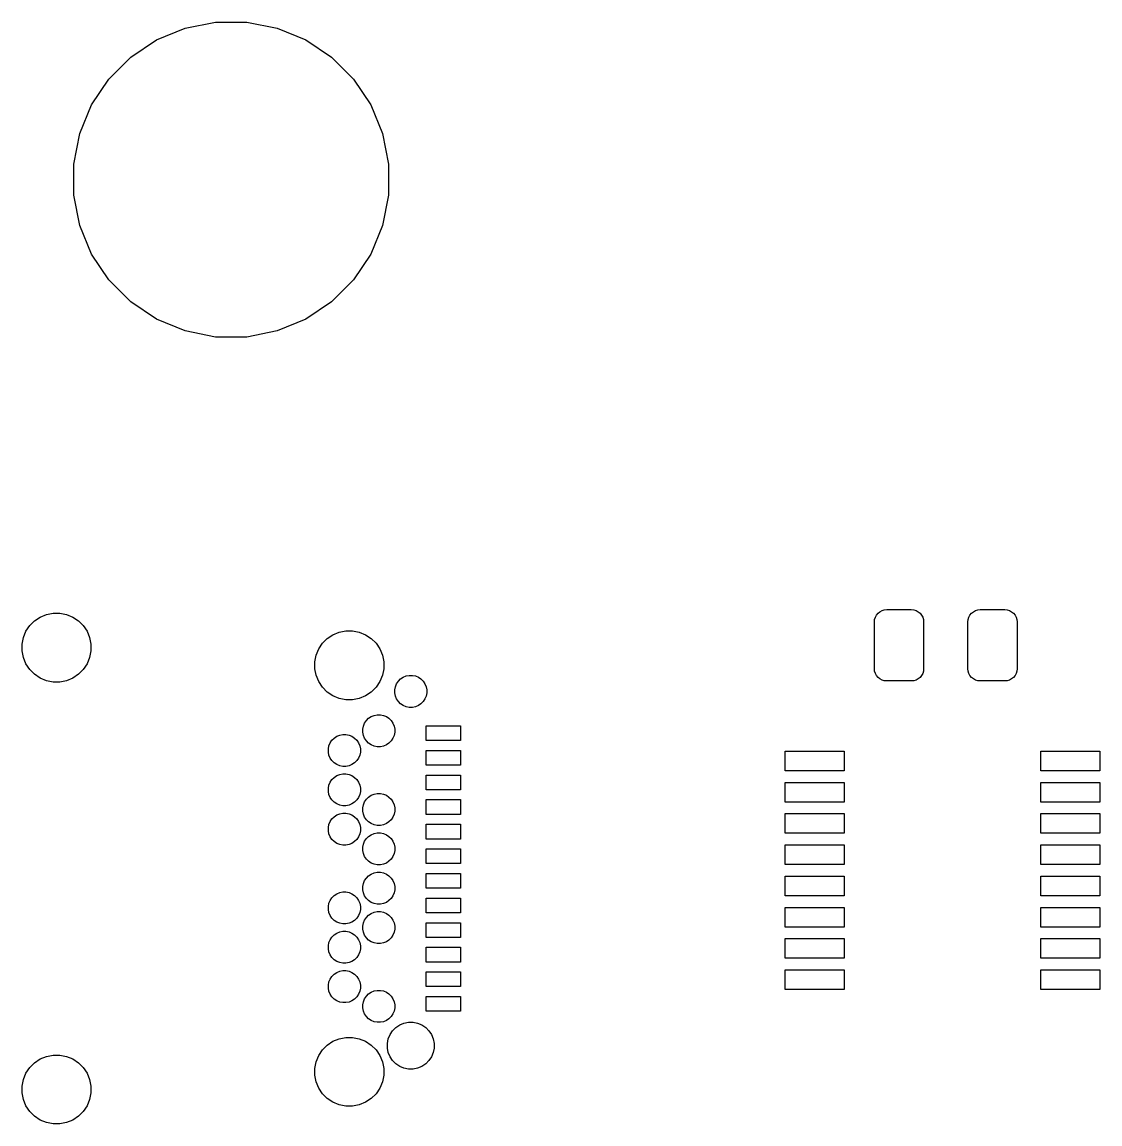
# Model space of a CAD drawing. Extents: x -21.7 to 6.2, y -6.5 to -0.8.
# Drawn here: x 2.431 to 3.294, y -1.7 to -0.819 of the extents above; entities that cross this region are included whole.
import ezdxf

# ---------------------------------------------------------------- set-up
doc = ezdxf.new("R2010")
doc.units = 0
doc.header["$MEASUREMENT"] = 0
doc.layers.add('BLACK', color=7, linetype='Continuous')

msp = doc.modelspace()

# ---------------------------------------------------------------- linework, layer by layer
at = {"layer": 'BLACK', "linetype": 'Continuous'}
for p, q in [((2.56168, -0.82374), (2.58602, -0.8189)), ((2.58602, -0.8189), (2.61083, -0.8189)), ((2.61083, -0.8189), (2.63517, -0.82374)), ((2.53875, -0.83324), (2.56168, -0.82374)), ((2.63517, -0.82374), (2.6581, -0.83324)), ((2.51811, -0.84702), (2.53875, -0.83324)), ((2.6581, -0.83324), (2.67874, -0.84702)), ((2.50057, -0.86457), (2.51811, -0.84702)), ((2.67874, -0.84702), (2.69628, -0.86457)), ((2.48678, -0.88521), (2.50057, -0.86457)), ((2.69628, -0.86457), (2.71007, -0.88521)), ((2.47728, -0.90813), (2.48678, -0.88521)), ((2.71007, -0.88521), (2.71957, -0.90813)), ((2.47244, -0.93247), (2.47728, -0.90813)), ((2.71957, -0.90813), (2.72441, -0.93247)), ((2.47244, -0.95729), (2.47244, -0.93247)), ((2.72441, -0.93247), (2.72441, -0.95729)), ((2.47728, -0.98163), (2.47244, -0.95729)), ((2.72441, -0.95729), (2.71957, -0.98163)), ((2.48678, -1.00456), (2.47728, -0.98163)), ((2.71957, -0.98163), (2.71007, -1.00456)), ((2.50057, -1.02519), (2.48678, -1.00456)), ((2.71007, -1.00456), (2.69628, -1.02519)), ((2.51811, -1.04274), (2.50057, -1.02519)), ((2.69628, -1.02519), (2.67874, -1.04274)), ((2.53875, -1.05653), (2.51811, -1.04274)), ((2.67874, -1.04274), (2.6581, -1.05653)), ((2.56168, -1.06602), (2.53875, -1.05653)), ((2.6581, -1.05653), (2.63517, -1.06602)), ((2.58602, -1.07087), (2.56168, -1.06602)), ((2.63517, -1.06602), (2.61083, -1.07087)), ((2.61083, -1.07087), (2.58602, -1.07087)), ((2.44109, -1.29788), (2.44561, -1.29487)), ((2.44561, -1.29487), (2.45062, -1.29279)), ((2.45062, -1.29279), (2.45595, -1.29173)), ((2.45595, -1.29173), (2.46138, -1.29173)), ((2.46138, -1.29173), (2.4667, -1.29279)), ((2.4667, -1.29279), (2.47172, -1.29487)), ((2.47172, -1.29487), (2.47623, -1.29788)), ((3.11326, -1.29686), (3.11382, -1.29501)), ((3.11382, -1.29501), (3.11473, -1.29331)), ((3.11473, -1.29331), (3.11595, -1.29182)), ((3.11595, -1.29182), (3.11745, -1.2906)), ((3.11745, -1.2906), (3.11915, -1.28969)), ((3.11915, -1.28969), (3.12099, -1.28913)), ((3.12099, -1.28913), (3.12291, -1.28894)), ((3.12291, -1.28894), (3.1426, -1.28894)), ((3.1426, -1.28894), (3.14452, -1.28913)), ((3.14452, -1.28913), (3.14636, -1.28969)), ((3.14636, -1.28969), (3.14807, -1.2906)), ((3.14807, -1.2906), (3.14956, -1.29182)), ((3.14956, -1.29182), (3.15078, -1.29331)), ((3.15078, -1.29331), (3.15169, -1.29501)), ((3.15169, -1.29501), (3.15225, -1.29686)), ((3.18806, -1.29686), (3.18862, -1.29501)), ((3.18862, -1.29501), (3.18953, -1.29331)), ((3.18953, -1.29331), (3.19076, -1.29182)), ((3.19076, -1.29182), (3.19225, -1.2906)), ((3.19225, -1.2906), (3.19395, -1.28969)), ((3.19395, -1.28969), (3.1958, -1.28913)), ((3.1958, -1.28913), (3.19772, -1.28894)), ((3.19772, -1.28894), (3.2174, -1.28894)), ((3.2174, -1.28894), (3.21932, -1.28913)), ((3.21932, -1.28913), (3.22117, -1.28969)), ((3.22117, -1.28969), (3.22287, -1.2906)), ((3.22287, -1.2906), (3.22436, -1.29182)), ((3.22436, -1.29182), (3.22559, -1.29331)), ((3.22559, -1.29331), (3.22649, -1.29501)), ((3.22649, -1.29501), (3.22705, -1.29686)), ((2.43424, -1.30624), (2.43725, -1.30172)), ((2.43725, -1.30172), (2.44109, -1.29788)), ((2.47623, -1.29788), (2.48007, -1.30172)), ((2.48007, -1.30172), (2.48308, -1.30624)), ((3.11307, -1.29878), (3.11326, -1.29686)), ((3.11307, -1.33618), (3.11307, -1.29878)), ((3.15225, -1.29686), (3.15244, -1.29878)), ((3.15244, -1.29878), (3.15244, -1.33618)), ((3.18787, -1.29878), (3.18806, -1.29686)), ((3.18787, -1.33618), (3.18787, -1.29878)), ((3.22705, -1.29686), (3.22724, -1.29878)), ((3.22724, -1.29878), (3.22724, -1.33618)), ((2.4311, -1.31658), (2.43216, -1.31125)), ((2.43216, -1.31125), (2.43424, -1.30624)), ((2.48308, -1.30624), (2.48516, -1.31125)), ((2.48516, -1.31125), (2.48622, -1.31658)), ((2.67151, -1.3159), (2.67535, -1.31206)), ((2.67535, -1.31206), (2.67986, -1.30904)), ((2.67986, -1.30904), (2.68487, -1.30696)), ((2.68487, -1.30696), (2.6902, -1.30591)), ((2.6902, -1.30591), (2.69563, -1.30591)), ((2.69563, -1.30591), (2.70095, -1.30696)), ((2.70095, -1.30696), (2.70597, -1.30904)), ((2.70597, -1.30904), (2.71048, -1.31206)), ((2.71048, -1.31206), (2.71432, -1.3159)), ((2.4311, -1.32201), (2.4311, -1.31658)), ((2.43216, -1.32733), (2.4311, -1.32201)), ((2.48622, -1.32201), (2.48516, -1.32733)), ((2.48622, -1.31658), (2.48622, -1.32201)), ((2.66641, -1.32543), (2.66849, -1.32041)), ((2.66849, -1.32041), (2.67151, -1.3159)), ((2.71432, -1.3159), (2.71734, -1.32041)), ((2.71734, -1.32041), (2.71941, -1.32543)), ((2.43424, -1.33235), (2.43216, -1.32733)), ((2.48516, -1.32733), (2.48308, -1.33235)), ((2.66535, -1.33075), (2.66641, -1.32543)), ((2.66535, -1.33618), (2.66535, -1.33075)), ((2.71941, -1.32543), (2.72047, -1.33075)), ((2.72047, -1.33075), (2.72047, -1.33618)), ((2.43725, -1.33686), (2.43424, -1.33235)), ((2.44109, -1.3407), (2.43725, -1.33686)), ((2.48007, -1.33686), (2.47623, -1.3407)), ((2.48308, -1.33235), (2.48007, -1.33686)), ((2.66641, -1.3415), (2.66535, -1.33618)), ((2.72047, -1.33618), (2.71941, -1.3415)), ((3.11326, -1.3381), (3.11307, -1.33618)), ((3.11382, -1.33995), (3.11326, -1.3381)), ((3.15225, -1.3381), (3.15169, -1.33995)), ((3.15244, -1.33618), (3.15225, -1.3381)), ((3.18806, -1.3381), (3.18787, -1.33618)), ((3.18862, -1.33995), (3.18806, -1.3381)), ((3.22705, -1.3381), (3.22649, -1.33995)), ((3.22724, -1.33618), (3.22705, -1.3381)), ((2.44561, -1.34371), (2.44109, -1.3407)), ((2.45062, -1.34579), (2.44561, -1.34371)), ((2.45595, -1.34685), (2.45062, -1.34579)), ((2.46138, -1.34685), (2.45595, -1.34685)), ((2.4667, -1.34579), (2.46138, -1.34685)), ((2.47172, -1.34371), (2.4667, -1.34579)), ((2.47623, -1.3407), (2.47172, -1.34371)), ((2.66849, -1.34652), (2.66641, -1.3415)), ((2.67151, -1.35103), (2.66849, -1.34652)), ((2.71734, -1.34652), (2.71432, -1.35103)), ((2.71941, -1.3415), (2.71734, -1.34652)), ((2.72982, -1.3506), (2.73079, -1.34827)), ((2.73079, -1.34827), (2.73219, -1.34617)), ((2.73219, -1.34617), (2.73397, -1.34439)), ((2.73397, -1.34439), (2.73607, -1.34299)), ((2.73607, -1.34299), (2.73839, -1.34203)), ((2.73839, -1.34203), (2.74087, -1.34154)), ((2.74087, -1.34154), (2.74339, -1.34154)), ((2.74339, -1.34154), (2.74586, -1.34203)), ((2.74586, -1.34203), (2.74819, -1.34299)), ((2.74819, -1.34299), (2.75028, -1.34439)), ((2.75028, -1.34439), (2.75206, -1.34617)), ((2.75206, -1.34617), (2.75347, -1.34827)), ((2.75347, -1.34827), (2.75443, -1.3506)), ((3.11473, -1.34165), (3.11382, -1.33995)), ((3.11595, -1.34314), (3.11473, -1.34165)), ((3.11745, -1.34436), (3.11595, -1.34314)), ((3.11915, -1.34527), (3.11745, -1.34436)), ((3.12099, -1.34583), (3.11915, -1.34527)), ((3.12291, -1.34602), (3.12099, -1.34583)), ((3.1426, -1.34602), (3.12291, -1.34602)), ((3.14452, -1.34583), (3.1426, -1.34602)), ((3.14636, -1.34527), (3.14452, -1.34583)), ((3.14807, -1.34436), (3.14636, -1.34527)), ((3.14956, -1.34314), (3.14807, -1.34436)), ((3.15078, -1.34165), (3.14956, -1.34314)), ((3.15169, -1.33995), (3.15078, -1.34165)), ((3.18953, -1.34165), (3.18862, -1.33995)), ((3.19076, -1.34314), (3.18953, -1.34165)), ((3.19225, -1.34436), (3.19076, -1.34314)), ((3.19395, -1.34527), (3.19225, -1.34436)), ((3.1958, -1.34583), (3.19395, -1.34527)), ((3.19772, -1.34602), (3.1958, -1.34583)), ((3.2174, -1.34602), (3.19772, -1.34602)), ((3.21932, -1.34583), (3.2174, -1.34602)), ((3.22117, -1.34527), (3.21932, -1.34583)), ((3.22287, -1.34436), (3.22117, -1.34527)), ((3.22436, -1.34314), (3.22287, -1.34436)), ((3.22559, -1.34165), (3.22436, -1.34314)), ((3.22649, -1.33995), (3.22559, -1.34165)), ((2.67535, -1.35487), (2.67151, -1.35103)), ((2.67986, -1.35789), (2.67535, -1.35487)), ((2.71048, -1.35487), (2.70597, -1.35789)), ((2.71432, -1.35103), (2.71048, -1.35487)), ((2.72933, -1.35307), (2.72982, -1.3506)), ((2.72933, -1.35559), (2.72933, -1.35307)), ((2.72982, -1.35806), (2.72933, -1.35559)), ((2.75443, -1.3506), (2.75492, -1.35307)), ((2.75492, -1.35559), (2.75443, -1.35806)), ((2.75492, -1.35307), (2.75492, -1.35559)), ((2.68487, -1.35996), (2.67986, -1.35789)), ((2.6902, -1.36102), (2.68487, -1.35996)), ((2.69563, -1.36102), (2.6902, -1.36102)), ((2.70095, -1.35996), (2.69563, -1.36102)), ((2.70597, -1.35789), (2.70095, -1.35996)), ((2.73079, -1.36039), (2.72982, -1.35806)), ((2.73219, -1.36249), (2.73079, -1.36039)), ((2.73397, -1.36427), (2.73219, -1.36249)), ((2.73607, -1.36567), (2.73397, -1.36427)), ((2.73839, -1.36663), (2.73607, -1.36567)), ((2.74819, -1.36567), (2.74586, -1.36663)), ((2.75028, -1.36427), (2.74819, -1.36567)), ((2.75206, -1.36249), (2.75028, -1.36427)), ((2.75347, -1.36039), (2.75206, -1.36249)), ((2.75443, -1.35806), (2.75347, -1.36039)), ((2.70838, -1.37589), (2.71047, -1.37449)), ((2.71047, -1.37449), (2.7128, -1.37352)), ((2.7128, -1.37352), (2.71528, -1.37303)), ((2.71528, -1.37303), (2.7178, -1.37303)), ((2.7178, -1.37303), (2.72027, -1.37352)), ((2.72027, -1.37352), (2.7226, -1.37449)), ((2.7226, -1.37449), (2.72469, -1.37589)), ((2.74087, -1.36713), (2.73839, -1.36663)), ((2.74339, -1.36713), (2.74087, -1.36713)), ((2.74586, -1.36663), (2.74339, -1.36713)), ((2.70374, -1.38457), (2.70423, -1.38209)), ((2.70423, -1.38209), (2.7052, -1.37977)), ((2.7052, -1.37977), (2.7066, -1.37767)), ((2.7066, -1.37767), (2.70838, -1.37589)), ((2.72469, -1.37589), (2.72647, -1.37767)), ((2.72647, -1.37767), (2.72787, -1.37977)), ((2.72787, -1.37977), (2.72884, -1.38209)), ((2.72884, -1.38209), (2.72933, -1.38457)), ((2.75433, -1.3937), (2.75433, -1.38189)), ((2.75433, -1.38189), (2.78189, -1.38189)), ((2.78189, -1.38189), (2.78189, -1.3937)), ((2.67904, -1.39342), (2.68082, -1.39164)), ((2.68082, -1.39164), (2.68292, -1.39024)), ((2.68292, -1.39024), (2.68524, -1.38927)), ((2.68524, -1.38927), (2.68772, -1.38878)), ((2.68772, -1.38878), (2.69024, -1.38878)), ((2.69024, -1.38878), (2.69271, -1.38927)), ((2.69271, -1.38927), (2.69504, -1.39024)), ((2.69504, -1.39024), (2.69713, -1.39164)), ((2.69713, -1.39164), (2.69892, -1.39342)), ((2.70374, -1.38709), (2.70374, -1.38457)), ((2.70423, -1.38956), (2.70374, -1.38709)), ((2.7052, -1.39189), (2.70423, -1.38956)), ((2.7066, -1.39398), (2.7052, -1.39189)), ((2.72787, -1.39189), (2.72647, -1.39398)), ((2.72884, -1.38956), (2.72787, -1.39189)), ((2.72933, -1.38709), (2.72884, -1.38956)), ((2.72933, -1.38457), (2.72933, -1.38709)), ((2.67618, -1.40031), (2.67667, -1.39784)), ((2.67618, -1.40284), (2.67618, -1.40031)), ((2.67667, -1.39784), (2.67764, -1.39551)), ((2.67764, -1.39551), (2.67904, -1.39342)), ((2.69892, -1.39342), (2.70032, -1.39551)), ((2.70032, -1.39551), (2.70128, -1.39784)), ((2.70128, -1.39784), (2.70177, -1.40031)), ((2.70177, -1.40031), (2.70177, -1.40284)), ((2.70838, -1.39577), (2.7066, -1.39398)), ((2.71047, -1.39717), (2.70838, -1.39577)), ((2.7128, -1.39813), (2.71047, -1.39717)), ((2.71528, -1.39862), (2.7128, -1.39813)), ((2.7178, -1.39862), (2.71528, -1.39862)), ((2.72027, -1.39813), (2.7178, -1.39862)), ((2.7226, -1.39717), (2.72027, -1.39813)), ((2.72469, -1.39577), (2.7226, -1.39717)), ((2.72647, -1.39398), (2.72469, -1.39577)), ((2.78189, -1.3937), (2.75433, -1.3937)), ((2.75433, -1.41339), (2.75433, -1.40157)), ((2.75433, -1.40157), (2.78189, -1.40157)), ((2.78189, -1.40157), (2.78189, -1.41339)), ((2.67667, -1.40531), (2.67618, -1.40284)), ((2.67764, -1.40764), (2.67667, -1.40531)), ((2.67904, -1.40973), (2.67764, -1.40764)), ((2.68082, -1.41151), (2.67904, -1.40973)), ((2.69892, -1.40973), (2.69713, -1.41151)), ((2.70032, -1.40764), (2.69892, -1.40973)), ((2.70128, -1.40531), (2.70032, -1.40764)), ((2.70177, -1.40284), (2.70128, -1.40531)), ((3.04157, -1.41785), (3.04157, -1.40211)), ((3.04157, -1.40211), (3.08882, -1.40211)), ((3.08882, -1.40211), (3.08882, -1.41785)), ((3.2463, -1.41785), (3.2463, -1.40211)), ((3.2463, -1.40211), (3.29354, -1.40211)), ((3.29354, -1.40211), (3.29354, -1.41785)), ((2.68292, -1.41291), (2.68082, -1.41151)), ((2.68524, -1.41388), (2.68292, -1.41291)), ((2.68772, -1.41437), (2.68524, -1.41388)), ((2.69024, -1.41437), (2.68772, -1.41437)), ((2.69271, -1.41388), (2.69024, -1.41437)), ((2.69504, -1.41291), (2.69271, -1.41388)), ((2.69713, -1.41151), (2.69504, -1.41291)), ((2.78189, -1.41339), (2.75433, -1.41339)), ((3.08882, -1.41785), (3.04157, -1.41785)), ((3.29354, -1.41785), (3.2463, -1.41785)), ((2.67667, -1.42934), (2.67764, -1.42701)), ((2.67764, -1.42701), (2.67904, -1.42491)), ((2.67904, -1.42491), (2.68082, -1.42313)), ((2.68082, -1.42313), (2.68292, -1.42173)), ((2.68292, -1.42173), (2.68524, -1.42077)), ((2.68524, -1.42077), (2.68772, -1.42028)), ((2.68772, -1.42028), (2.69024, -1.42028)), ((2.69024, -1.42028), (2.69271, -1.42077)), ((2.69271, -1.42077), (2.69504, -1.42173)), ((2.69504, -1.42173), (2.69713, -1.42313)), ((2.69713, -1.42313), (2.69892, -1.42491)), ((2.69892, -1.42491), (2.70032, -1.42701)), ((2.70032, -1.42701), (2.70128, -1.42934)), ((2.75433, -1.43307), (2.75433, -1.42126)), ((2.75433, -1.42126), (2.78189, -1.42126)), ((2.78189, -1.42126), (2.78189, -1.43307)), ((3.04157, -1.44285), (3.04157, -1.42711)), ((3.04157, -1.42711), (3.08882, -1.42711)), ((3.08882, -1.42711), (3.08882, -1.44285)), ((3.2463, -1.44285), (3.2463, -1.42711)), ((3.2463, -1.42711), (3.29354, -1.42711)), ((3.29354, -1.42711), (3.29354, -1.44285)), ((2.67618, -1.43181), (2.67667, -1.42934)), ((2.67618, -1.43433), (2.67618, -1.43181)), ((2.67667, -1.4368), (2.67618, -1.43433)), ((2.67764, -1.43913), (2.67667, -1.4368)), ((2.70128, -1.4368), (2.70032, -1.43913)), ((2.70128, -1.42934), (2.70177, -1.43181)), ((2.70177, -1.43433), (2.70128, -1.4368)), ((2.70177, -1.43181), (2.70177, -1.43433)), ((2.71047, -1.43748), (2.7128, -1.43652)), ((2.7128, -1.43652), (2.71528, -1.43602)), ((2.71528, -1.43602), (2.7178, -1.43602)), ((2.7178, -1.43602), (2.72027, -1.43652)), ((2.72027, -1.43652), (2.7226, -1.43748)), ((2.78189, -1.43307), (2.75433, -1.43307)), ((2.67904, -1.44123), (2.67764, -1.43913)), ((2.68082, -1.44301), (2.67904, -1.44123)), ((2.68292, -1.44441), (2.68082, -1.44301)), ((2.68524, -1.44537), (2.68292, -1.44441)), ((2.68772, -1.44587), (2.68524, -1.44537)), ((2.69271, -1.44537), (2.69024, -1.44587)), ((2.69504, -1.44441), (2.69271, -1.44537)), ((2.69713, -1.44301), (2.69504, -1.44441)), ((2.69892, -1.44123), (2.69713, -1.44301)), ((2.70032, -1.43913), (2.69892, -1.44123)), ((2.70374, -1.44756), (2.70423, -1.44509)), ((2.70423, -1.44509), (2.7052, -1.44276)), ((2.7052, -1.44276), (2.7066, -1.44066)), ((2.7066, -1.44066), (2.70838, -1.43888)), ((2.70838, -1.43888), (2.71047, -1.43748)), ((2.7226, -1.43748), (2.72469, -1.43888)), ((2.72469, -1.43888), (2.72647, -1.44066)), ((2.72647, -1.44066), (2.72787, -1.44276)), ((2.72787, -1.44276), (2.72884, -1.44509)), ((2.72884, -1.44509), (2.72933, -1.44756)), ((2.75433, -1.45276), (2.75433, -1.44094)), ((2.75433, -1.44094), (2.78189, -1.44094)), ((2.78189, -1.44094), (2.78189, -1.45276)), ((3.08882, -1.44285), (3.04157, -1.44285)), ((3.29354, -1.44285), (3.2463, -1.44285)), ((2.68082, -1.45463), (2.68292, -1.45323)), ((2.68292, -1.45323), (2.68524, -1.45226)), ((2.68524, -1.45226), (2.68772, -1.45177)), ((2.69024, -1.44587), (2.68772, -1.44587)), ((2.68772, -1.45177), (2.69024, -1.45177)), ((2.69024, -1.45177), (2.69271, -1.45226)), ((2.69271, -1.45226), (2.69504, -1.45323)), ((2.69504, -1.45323), (2.69713, -1.45463)), ((2.70374, -1.45008), (2.70374, -1.44756)), ((2.70423, -1.45255), (2.70374, -1.45008)), ((2.7052, -1.45488), (2.70423, -1.45255)), ((2.72884, -1.45255), (2.72787, -1.45488)), ((2.72933, -1.45008), (2.72884, -1.45255)), ((2.72933, -1.44756), (2.72933, -1.45008)), ((2.78189, -1.45276), (2.75433, -1.45276)), ((3.04157, -1.46785), (3.04157, -1.45211)), ((3.04157, -1.45211), (3.08882, -1.45211)), ((3.08882, -1.45211), (3.08882, -1.46785)), ((3.2463, -1.46785), (3.2463, -1.45211)), ((3.2463, -1.45211), (3.29354, -1.45211)), ((3.29354, -1.45211), (3.29354, -1.46785)), ((2.67618, -1.46331), (2.67667, -1.46083)), ((2.67667, -1.46083), (2.67764, -1.45851)), ((2.67764, -1.45851), (2.67904, -1.45641)), ((2.67904, -1.45641), (2.68082, -1.45463)), ((2.69713, -1.45463), (2.69892, -1.45641)), ((2.69892, -1.45641), (2.70032, -1.45851)), ((2.70032, -1.45851), (2.70128, -1.46083)), ((2.70128, -1.46083), (2.70177, -1.46331)), ((2.7066, -1.45698), (2.7052, -1.45488)), ((2.70838, -1.45876), (2.7066, -1.45698)), ((2.71047, -1.46016), (2.70838, -1.45876)), ((2.7128, -1.46112), (2.71047, -1.46016)), ((2.71528, -1.46161), (2.7128, -1.46112)), ((2.7178, -1.46161), (2.71528, -1.46161)), ((2.72027, -1.46112), (2.7178, -1.46161)), ((2.7226, -1.46016), (2.72027, -1.46112)), ((2.72469, -1.45876), (2.7226, -1.46016)), ((2.72647, -1.45698), (2.72469, -1.45876)), ((2.72787, -1.45488), (2.72647, -1.45698)), ((2.75433, -1.47244), (2.75433, -1.46063)), ((2.75433, -1.46063), (2.78189, -1.46063)), ((2.78189, -1.46063), (2.78189, -1.47244)), ((2.67618, -1.46583), (2.67618, -1.46331)), ((2.67667, -1.4683), (2.67618, -1.46583)), ((2.67764, -1.47063), (2.67667, -1.4683)), ((2.67904, -1.47272), (2.67764, -1.47063)), ((2.70032, -1.47063), (2.69892, -1.47272)), ((2.70128, -1.4683), (2.70032, -1.47063)), ((2.70177, -1.46583), (2.70128, -1.4683)), ((2.70177, -1.46331), (2.70177, -1.46583)), ((2.7066, -1.47216), (2.70838, -1.47038)), ((2.70838, -1.47038), (2.71047, -1.46898)), ((2.71047, -1.46898), (2.7128, -1.46801)), ((2.7128, -1.46801), (2.71528, -1.46752)), ((2.71528, -1.46752), (2.7178, -1.46752)), ((2.7178, -1.46752), (2.72027, -1.46801)), ((2.72027, -1.46801), (2.7226, -1.46898)), ((2.7226, -1.46898), (2.72469, -1.47038)), ((2.72469, -1.47038), (2.72647, -1.47216)), ((3.08882, -1.46785), (3.04157, -1.46785)), ((3.29354, -1.46785), (3.2463, -1.46785)), ((2.68082, -1.47451), (2.67904, -1.47272)), ((2.68292, -1.47591), (2.68082, -1.47451)), ((2.68524, -1.47687), (2.68292, -1.47591)), ((2.68772, -1.47736), (2.68524, -1.47687)), ((2.69024, -1.47736), (2.68772, -1.47736)), ((2.69271, -1.47687), (2.69024, -1.47736)), ((2.69504, -1.47591), (2.69271, -1.47687)), ((2.69713, -1.47451), (2.69504, -1.47591)), ((2.69892, -1.47272), (2.69713, -1.47451)), ((2.70374, -1.47905), (2.70423, -1.47658)), ((2.70374, -1.48158), (2.70374, -1.47905)), ((2.70423, -1.47658), (2.7052, -1.47425)), ((2.7052, -1.47425), (2.7066, -1.47216)), ((2.72647, -1.47216), (2.72787, -1.47425)), ((2.72787, -1.47425), (2.72884, -1.47658)), ((2.72884, -1.47658), (2.72933, -1.47905)), ((2.72933, -1.47905), (2.72933, -1.48158)), ((2.78189, -1.47244), (2.75433, -1.47244)), ((2.75433, -1.49213), (2.75433, -1.48031)), ((2.75433, -1.48031), (2.78189, -1.48031)), ((2.78189, -1.48031), (2.78189, -1.49213)), ((3.04157, -1.49285), (3.04157, -1.47711)), ((3.04157, -1.47711), (3.08882, -1.47711)), ((3.08882, -1.47711), (3.08882, -1.49285)), ((3.2463, -1.49285), (3.2463, -1.47711)), ((3.2463, -1.47711), (3.29354, -1.47711)), ((3.29354, -1.47711), (3.29354, -1.49285)), ((2.70423, -1.48405), (2.70374, -1.48158)), ((2.7052, -1.48638), (2.70423, -1.48405)), ((2.7066, -1.48847), (2.7052, -1.48638)), ((2.70838, -1.49025), (2.7066, -1.48847)), ((2.72647, -1.48847), (2.72469, -1.49025)), ((2.72787, -1.48638), (2.72647, -1.48847)), ((2.72884, -1.48405), (2.72787, -1.48638)), ((2.72933, -1.48158), (2.72884, -1.48405)), ((2.71047, -1.49165), (2.70838, -1.49025)), ((2.7128, -1.49262), (2.71047, -1.49165)), ((2.71528, -1.49311), (2.7128, -1.49262)), ((2.7178, -1.49311), (2.71528, -1.49311)), ((2.72027, -1.49262), (2.7178, -1.49311)), ((2.7226, -1.49165), (2.72027, -1.49262)), ((2.72469, -1.49025), (2.7226, -1.49165)), ((2.78189, -1.49213), (2.75433, -1.49213)), ((3.08882, -1.49285), (3.04157, -1.49285)), ((3.29354, -1.49285), (3.2463, -1.49285)), ((2.70423, -1.50808), (2.7052, -1.50575)), ((2.7052, -1.50575), (2.7066, -1.50365)), ((2.7066, -1.50365), (2.70838, -1.50187)), ((2.70838, -1.50187), (2.71047, -1.50047)), ((2.71047, -1.50047), (2.7128, -1.49951)), ((2.7128, -1.49951), (2.71528, -1.49902)), ((2.71528, -1.49902), (2.7178, -1.49902)), ((2.7178, -1.49902), (2.72027, -1.49951)), ((2.72027, -1.49951), (2.7226, -1.50047)), ((2.7226, -1.50047), (2.72469, -1.50187)), ((2.72469, -1.50187), (2.72647, -1.50365)), ((2.72647, -1.50365), (2.72787, -1.50575)), ((2.72787, -1.50575), (2.72884, -1.50808)), ((2.75433, -1.51181), (2.75433, -1.5)), ((2.75433, -1.5), (2.78189, -1.5)), ((2.78189, -1.5), (2.78189, -1.51181)), ((3.04157, -1.51785), (3.04157, -1.50211)), ((3.04157, -1.50211), (3.08882, -1.50211)), ((3.08882, -1.50211), (3.08882, -1.51785)), ((3.2463, -1.51785), (3.2463, -1.50211)), ((3.2463, -1.50211), (3.29354, -1.50211)), ((3.29354, -1.50211), (3.29354, -1.51785)), ((2.68292, -1.51622), (2.68524, -1.51526)), ((2.68524, -1.51526), (2.68772, -1.51476)), ((2.68772, -1.51476), (2.69024, -1.51476)), ((2.69024, -1.51476), (2.69271, -1.51526)), ((2.69271, -1.51526), (2.69504, -1.51622)), ((2.70374, -1.51055), (2.70423, -1.50808)), ((2.70374, -1.51307), (2.70374, -1.51055)), ((2.70423, -1.51554), (2.70374, -1.51307)), ((2.7052, -1.51787), (2.70423, -1.51554)), ((2.72884, -1.51554), (2.72787, -1.51787)), ((2.72884, -1.50808), (2.72933, -1.51055)), ((2.72933, -1.51307), (2.72884, -1.51554)), ((2.72933, -1.51055), (2.72933, -1.51307)), ((2.78189, -1.51181), (2.75433, -1.51181)), ((2.67618, -1.5263), (2.67667, -1.52383)), ((2.67667, -1.52383), (2.67764, -1.5215)), ((2.67764, -1.5215), (2.67904, -1.5194)), ((2.67904, -1.5194), (2.68082, -1.51762)), ((2.68082, -1.51762), (2.68292, -1.51622)), ((2.69504, -1.51622), (2.69713, -1.51762)), ((2.69713, -1.51762), (2.69892, -1.5194)), ((2.69892, -1.5194), (2.70032, -1.5215)), ((2.70032, -1.5215), (2.70128, -1.52383)), ((2.70128, -1.52383), (2.70177, -1.5263)), ((2.7066, -1.51997), (2.7052, -1.51787)), ((2.70838, -1.52175), (2.7066, -1.51997)), ((2.71047, -1.52315), (2.70838, -1.52175)), ((2.7128, -1.52411), (2.71047, -1.52315)), ((2.71528, -1.52461), (2.7128, -1.52411)), ((2.7178, -1.52461), (2.71528, -1.52461)), ((2.72027, -1.52411), (2.7178, -1.52461)), ((2.7226, -1.52315), (2.72027, -1.52411)), ((2.72469, -1.52175), (2.7226, -1.52315)), ((2.72647, -1.51997), (2.72469, -1.52175)), ((2.72787, -1.51787), (2.72647, -1.51997)), ((2.75433, -1.5315), (2.75433, -1.51969)), ((2.75433, -1.51969), (2.78189, -1.51969)), ((2.78189, -1.51969), (2.78189, -1.5315)), ((3.08882, -1.51785), (3.04157, -1.51785)), ((3.29354, -1.51785), (3.2463, -1.51785)), ((2.67618, -1.52882), (2.67618, -1.5263)), ((2.67667, -1.53129), (2.67618, -1.52882)), ((2.67764, -1.53362), (2.67667, -1.53129)), ((2.67904, -1.53572), (2.67764, -1.53362)), ((2.70032, -1.53362), (2.69892, -1.53572)), ((2.70128, -1.53129), (2.70032, -1.53362)), ((2.70177, -1.52882), (2.70128, -1.53129)), ((2.70177, -1.5263), (2.70177, -1.52882)), ((2.7066, -1.53515), (2.70838, -1.53337)), ((2.70838, -1.53337), (2.71047, -1.53197)), ((2.71047, -1.53197), (2.7128, -1.531)), ((2.7128, -1.531), (2.71528, -1.53051)), ((2.71528, -1.53051), (2.7178, -1.53051)), ((2.7178, -1.53051), (2.72027, -1.531)), ((2.72027, -1.531), (2.7226, -1.53197)), ((2.7226, -1.53197), (2.72469, -1.53337)), ((2.72469, -1.53337), (2.72647, -1.53515)), ((2.78189, -1.5315), (2.75433, -1.5315)), ((3.04157, -1.54285), (3.04157, -1.52711)), ((3.04157, -1.52711), (3.08882, -1.52711)), ((3.08882, -1.52711), (3.08882, -1.54285)), ((3.2463, -1.54285), (3.2463, -1.52711)), ((3.2463, -1.52711), (3.29354, -1.52711)), ((3.29354, -1.52711), (3.29354, -1.54285)), ((2.68082, -1.5375), (2.67904, -1.53572)), ((2.68292, -1.5389), (2.68082, -1.5375)), ((2.68524, -1.53986), (2.68292, -1.5389)), ((2.68772, -1.54035), (2.68524, -1.53986)), ((2.69024, -1.54035), (2.68772, -1.54035)), ((2.69271, -1.53986), (2.69024, -1.54035)), ((2.69504, -1.5389), (2.69271, -1.53986)), ((2.69713, -1.5375), (2.69504, -1.5389)), ((2.69892, -1.53572), (2.69713, -1.5375)), ((2.70374, -1.54205), (2.70423, -1.53957)), ((2.70374, -1.54457), (2.70374, -1.54205)), ((2.70423, -1.53957), (2.7052, -1.53725)), ((2.7052, -1.53725), (2.7066, -1.53515)), ((2.72647, -1.53515), (2.72787, -1.53725)), ((2.72787, -1.53725), (2.72884, -1.53957)), ((2.72884, -1.53957), (2.72933, -1.54205)), ((2.72933, -1.54205), (2.72933, -1.54457)), ((2.75433, -1.55118), (2.75433, -1.53937)), ((2.75433, -1.53937), (2.78189, -1.53937)), ((2.78189, -1.53937), (2.78189, -1.55118)), ((2.67764, -1.55299), (2.67904, -1.5509)), ((2.67904, -1.5509), (2.68082, -1.54912)), ((2.68082, -1.54912), (2.68292, -1.54772)), ((2.68292, -1.54772), (2.68524, -1.54675)), ((2.68524, -1.54675), (2.68772, -1.54626)), ((2.68772, -1.54626), (2.69024, -1.54626)), ((2.69024, -1.54626), (2.69271, -1.54675)), ((2.69271, -1.54675), (2.69504, -1.54772)), ((2.69504, -1.54772), (2.69713, -1.54912)), ((2.69713, -1.54912), (2.69892, -1.5509)), ((2.69892, -1.5509), (2.70032, -1.55299)), ((2.70423, -1.54704), (2.70374, -1.54457)), ((2.7052, -1.54937), (2.70423, -1.54704)), ((2.7066, -1.55146), (2.7052, -1.54937)), ((2.72787, -1.54937), (2.72647, -1.55146)), ((2.72884, -1.54704), (2.72787, -1.54937)), ((2.72933, -1.54457), (2.72884, -1.54704)), ((2.78189, -1.55118), (2.75433, -1.55118)), ((3.08882, -1.54285), (3.04157, -1.54285)), ((3.29354, -1.54285), (3.2463, -1.54285)), ((2.67618, -1.55779), (2.67667, -1.55532)), ((2.67618, -1.56032), (2.67618, -1.55779)), ((2.67667, -1.55532), (2.67764, -1.55299)), ((2.70032, -1.55299), (2.70128, -1.55532)), ((2.70128, -1.55532), (2.70177, -1.55779)), ((2.70177, -1.55779), (2.70177, -1.56032)), ((2.70838, -1.55325), (2.7066, -1.55146)), ((2.71047, -1.55465), (2.70838, -1.55325)), ((2.7128, -1.55561), (2.71047, -1.55465)), ((2.71528, -1.5561), (2.7128, -1.55561)), ((2.7178, -1.5561), (2.71528, -1.5561)), ((2.72027, -1.55561), (2.7178, -1.5561)), ((2.7226, -1.55465), (2.72027, -1.55561)), ((2.72469, -1.55325), (2.7226, -1.55465)), ((2.72647, -1.55146), (2.72469, -1.55325)), ((2.75433, -1.57087), (2.75433, -1.55906)), ((2.75433, -1.55906), (2.78189, -1.55906)), ((2.78189, -1.55906), (2.78189, -1.57087)), ((3.04157, -1.56785), (3.04157, -1.55211)), ((3.04157, -1.55211), (3.08882, -1.55211)), ((3.08882, -1.55211), (3.08882, -1.56785)), ((3.2463, -1.56785), (3.2463, -1.55211)), ((3.2463, -1.55211), (3.29354, -1.55211)), ((3.29354, -1.55211), (3.29354, -1.56785)), ((2.67667, -1.56279), (2.67618, -1.56032)), ((2.67764, -1.56512), (2.67667, -1.56279)), ((2.67904, -1.56721), (2.67764, -1.56512)), ((2.68082, -1.56899), (2.67904, -1.56721)), ((2.68292, -1.57039), (2.68082, -1.56899)), ((2.69713, -1.56899), (2.69504, -1.57039)), ((2.69892, -1.56721), (2.69713, -1.56899)), ((2.70032, -1.56512), (2.69892, -1.56721)), ((2.70128, -1.56279), (2.70032, -1.56512)), ((2.70177, -1.56032), (2.70128, -1.56279)), ((3.08882, -1.56785), (3.04157, -1.56785)), ((3.29354, -1.56785), (3.2463, -1.56785)), ((2.68524, -1.57136), (2.68292, -1.57039)), ((2.68772, -1.57185), (2.68524, -1.57136)), ((2.68524, -1.57825), (2.68772, -1.57776)), ((2.69024, -1.57185), (2.68772, -1.57185)), ((2.68772, -1.57776), (2.69024, -1.57776)), ((2.69271, -1.57136), (2.69024, -1.57185)), ((2.69024, -1.57776), (2.69271, -1.57825)), ((2.69504, -1.57039), (2.69271, -1.57136)), ((2.78189, -1.57087), (2.75433, -1.57087)), ((3.04157, -1.59285), (3.04157, -1.57711)), ((3.04157, -1.57711), (3.08882, -1.57711)), ((3.08882, -1.57711), (3.08882, -1.59285)), ((3.2463, -1.59285), (3.2463, -1.57711)), ((3.2463, -1.57711), (3.29354, -1.57711)), ((3.29354, -1.57711), (3.29354, -1.59285)), ((2.67667, -1.58682), (2.67764, -1.58449)), ((2.67764, -1.58449), (2.67904, -1.58239)), ((2.67904, -1.58239), (2.68082, -1.58061)), ((2.68082, -1.58061), (2.68292, -1.57921)), ((2.68292, -1.57921), (2.68524, -1.57825)), ((2.69271, -1.57825), (2.69504, -1.57921)), ((2.69504, -1.57921), (2.69713, -1.58061)), ((2.69713, -1.58061), (2.69892, -1.58239)), ((2.69892, -1.58239), (2.70032, -1.58449)), ((2.70032, -1.58449), (2.70128, -1.58682)), ((2.75433, -1.59055), (2.75433, -1.57874)), ((2.75433, -1.57874), (2.78189, -1.57874)), ((2.78189, -1.57874), (2.78189, -1.59055)), ((2.67618, -1.58929), (2.67667, -1.58682)), ((2.67618, -1.59181), (2.67618, -1.58929)), ((2.67667, -1.59428), (2.67618, -1.59181)), ((2.67764, -1.59661), (2.67667, -1.59428)), ((2.70128, -1.59428), (2.70032, -1.59661)), ((2.70128, -1.58682), (2.70177, -1.58929)), ((2.70177, -1.59181), (2.70128, -1.59428)), ((2.70177, -1.58929), (2.70177, -1.59181)), ((2.70838, -1.59636), (2.71047, -1.59496)), ((2.71047, -1.59496), (2.7128, -1.594)), ((2.7128, -1.594), (2.71528, -1.5935)), ((2.71528, -1.5935), (2.7178, -1.5935)), ((2.7178, -1.5935), (2.72027, -1.594)), ((2.72027, -1.594), (2.7226, -1.59496)), ((2.7226, -1.59496), (2.72469, -1.59636)), ((2.78189, -1.59055), (2.75433, -1.59055)), ((3.08882, -1.59285), (3.04157, -1.59285)), ((3.29354, -1.59285), (3.2463, -1.59285)), ((2.67904, -1.59871), (2.67764, -1.59661)), ((2.68082, -1.60049), (2.67904, -1.59871)), ((2.68292, -1.60189), (2.68082, -1.60049)), ((2.68524, -1.60285), (2.68292, -1.60189)), ((2.68772, -1.60335), (2.68524, -1.60285)), ((2.69024, -1.60335), (2.68772, -1.60335)), ((2.69271, -1.60285), (2.69024, -1.60335)), ((2.69504, -1.60189), (2.69271, -1.60285)), ((2.69713, -1.60049), (2.69504, -1.60189)), ((2.69892, -1.59871), (2.69713, -1.60049)), ((2.70032, -1.59661), (2.69892, -1.59871)), ((2.70374, -1.60504), (2.70423, -1.60257)), ((2.70423, -1.60257), (2.7052, -1.60024)), ((2.7052, -1.60024), (2.7066, -1.59814)), ((2.7066, -1.59814), (2.70838, -1.59636)), ((2.72469, -1.59636), (2.72647, -1.59814)), ((2.72647, -1.59814), (2.72787, -1.60024)), ((2.72787, -1.60024), (2.72884, -1.60257)), ((2.72884, -1.60257), (2.72933, -1.60504)), ((2.75433, -1.61024), (2.75433, -1.59843)), ((2.75433, -1.59843), (2.78189, -1.59843)), ((2.78189, -1.59843), (2.78189, -1.61024)), ((2.70374, -1.60756), (2.70374, -1.60504)), ((2.70423, -1.61003), (2.70374, -1.60756)), ((2.7052, -1.61236), (2.70423, -1.61003)), ((2.7066, -1.61446), (2.7052, -1.61236)), ((2.72787, -1.61236), (2.72647, -1.61446)), ((2.72884, -1.61003), (2.72787, -1.61236)), ((2.72933, -1.60756), (2.72884, -1.61003)), ((2.72933, -1.60504), (2.72933, -1.60756)), ((2.78189, -1.61024), (2.75433, -1.61024)), ((2.70838, -1.61624), (2.7066, -1.61446)), ((2.71047, -1.61764), (2.70838, -1.61624)), ((2.7128, -1.6186), (2.71047, -1.61764)), ((2.71528, -1.61909), (2.7128, -1.6186)), ((2.7178, -1.61909), (2.71528, -1.61909)), ((2.72027, -1.6186), (2.7178, -1.61909)), ((2.7226, -1.61764), (2.72027, -1.6186)), ((2.72469, -1.61624), (2.7226, -1.61764)), ((2.72647, -1.61446), (2.72469, -1.61624)), ((2.7302, -1.62327), (2.73327, -1.62122)), ((2.73327, -1.62122), (2.73667, -1.61981)), ((2.73667, -1.61981), (2.74028, -1.61909)), ((2.74028, -1.61909), (2.74397, -1.61909)), ((2.74397, -1.61909), (2.74758, -1.61981)), ((2.74758, -1.61981), (2.75098, -1.62122)), ((2.75098, -1.62122), (2.75405, -1.62327)), ((2.72414, -1.63234), (2.72555, -1.62894)), ((2.72555, -1.62894), (2.7276, -1.62587)), ((2.7276, -1.62587), (2.7302, -1.62327)), ((2.75405, -1.62327), (2.75665, -1.62587)), ((2.75665, -1.62587), (2.7587, -1.62894)), ((2.7587, -1.62894), (2.76011, -1.63234)), ((2.67151, -1.64109), (2.67535, -1.63725)), ((2.67535, -1.63725), (2.67986, -1.63424)), ((2.67986, -1.63424), (2.68487, -1.63216)), ((2.68487, -1.63216), (2.6902, -1.6311)), ((2.6902, -1.6311), (2.69563, -1.6311)), ((2.69563, -1.6311), (2.70095, -1.63216)), ((2.70095, -1.63216), (2.70597, -1.63424)), ((2.70597, -1.63424), (2.71048, -1.63725)), ((2.71048, -1.63725), (2.71432, -1.64109)), ((2.72343, -1.63595), (2.72414, -1.63234)), ((2.72343, -1.63964), (2.72343, -1.63595)), ((2.76011, -1.63234), (2.76083, -1.63595)), ((2.76083, -1.63595), (2.76083, -1.63964)), ((2.44561, -1.64841), (2.45062, -1.64633)), ((2.45062, -1.64633), (2.45595, -1.64528)), ((2.45595, -1.64528), (2.46138, -1.64528)), ((2.46138, -1.64528), (2.4667, -1.64633)), ((2.4667, -1.64633), (2.47172, -1.64841)), ((2.66641, -1.65062), (2.66849, -1.64561)), ((2.66849, -1.64561), (2.67151, -1.64109)), ((2.71432, -1.64109), (2.71734, -1.64561)), ((2.71734, -1.64561), (2.71941, -1.65062)), ((2.72414, -1.64325), (2.72343, -1.63964)), ((2.72555, -1.64665), (2.72414, -1.64325)), ((2.7276, -1.64972), (2.72555, -1.64665)), ((2.7587, -1.64665), (2.75665, -1.64972)), ((2.76011, -1.64325), (2.7587, -1.64665)), ((2.76083, -1.63964), (2.76011, -1.64325)), ((2.43424, -1.65978), (2.43725, -1.65527)), ((2.43725, -1.65527), (2.44109, -1.65143)), ((2.44109, -1.65143), (2.44561, -1.64841)), ((2.47172, -1.64841), (2.47623, -1.65143)), ((2.47623, -1.65143), (2.48007, -1.65527)), ((2.48007, -1.65527), (2.48308, -1.65978)), ((2.66535, -1.65595), (2.66641, -1.65062)), ((2.66535, -1.66138), (2.66535, -1.65595)), ((2.71941, -1.65062), (2.72047, -1.65595)), ((2.72047, -1.65595), (2.72047, -1.66138)), ((2.7302, -1.65232), (2.7276, -1.64972)), ((2.73327, -1.65437), (2.7302, -1.65232)), ((2.73667, -1.65578), (2.73327, -1.65437)), ((2.74028, -1.6565), (2.73667, -1.65578)), ((2.74397, -1.6565), (2.74028, -1.6565)), ((2.74758, -1.65578), (2.74397, -1.6565)), ((2.75098, -1.65437), (2.74758, -1.65578)), ((2.75405, -1.65232), (2.75098, -1.65437)), ((2.75665, -1.64972), (2.75405, -1.65232)), ((2.4311, -1.67012), (2.43216, -1.6648)), ((2.43216, -1.6648), (2.43424, -1.65978)), ((2.48308, -1.65978), (2.48516, -1.6648)), ((2.48516, -1.6648), (2.48622, -1.67012)), ((2.66641, -1.6667), (2.66535, -1.66138)), ((2.72047, -1.66138), (2.71941, -1.6667)), ((2.4311, -1.67555), (2.4311, -1.67012)), ((2.48622, -1.67012), (2.48622, -1.67555)), ((2.66849, -1.67172), (2.66641, -1.6667)), ((2.67151, -1.67623), (2.66849, -1.67172)), ((2.71734, -1.67172), (2.71432, -1.67623)), ((2.71941, -1.6667), (2.71734, -1.67172)), ((2.43216, -1.68087), (2.4311, -1.67555)), ((2.43424, -1.68589), (2.43216, -1.68087)), ((2.48516, -1.68087), (2.48308, -1.68589)), ((2.48622, -1.67555), (2.48516, -1.68087)), ((2.67535, -1.68007), (2.67151, -1.67623)), ((2.67986, -1.68308), (2.67535, -1.68007)), ((2.68487, -1.68516), (2.67986, -1.68308)), ((2.70597, -1.68308), (2.70095, -1.68516)), ((2.71048, -1.68007), (2.70597, -1.68308)), ((2.71432, -1.67623), (2.71048, -1.68007)), ((2.43725, -1.6904), (2.43424, -1.68589)), ((2.44109, -1.69424), (2.43725, -1.6904)), ((2.48007, -1.6904), (2.47623, -1.69424)), ((2.48308, -1.68589), (2.48007, -1.6904)), ((2.6902, -1.68622), (2.68487, -1.68516)), ((2.69563, -1.68622), (2.6902, -1.68622)), ((2.70095, -1.68516), (2.69563, -1.68622)), ((2.44561, -1.69726), (2.44109, -1.69424)), ((2.45062, -1.69933), (2.44561, -1.69726)), ((2.45595, -1.70039), (2.45062, -1.69933)), ((2.46138, -1.70039), (2.45595, -1.70039)), ((2.4667, -1.69933), (2.46138, -1.70039)), ((2.47172, -1.69726), (2.4667, -1.69933)), ((2.47623, -1.69424), (2.47172, -1.69726))]:
    msp.add_line(p, q, dxfattribs=at)

doc.saveas('drawing.dxf')
